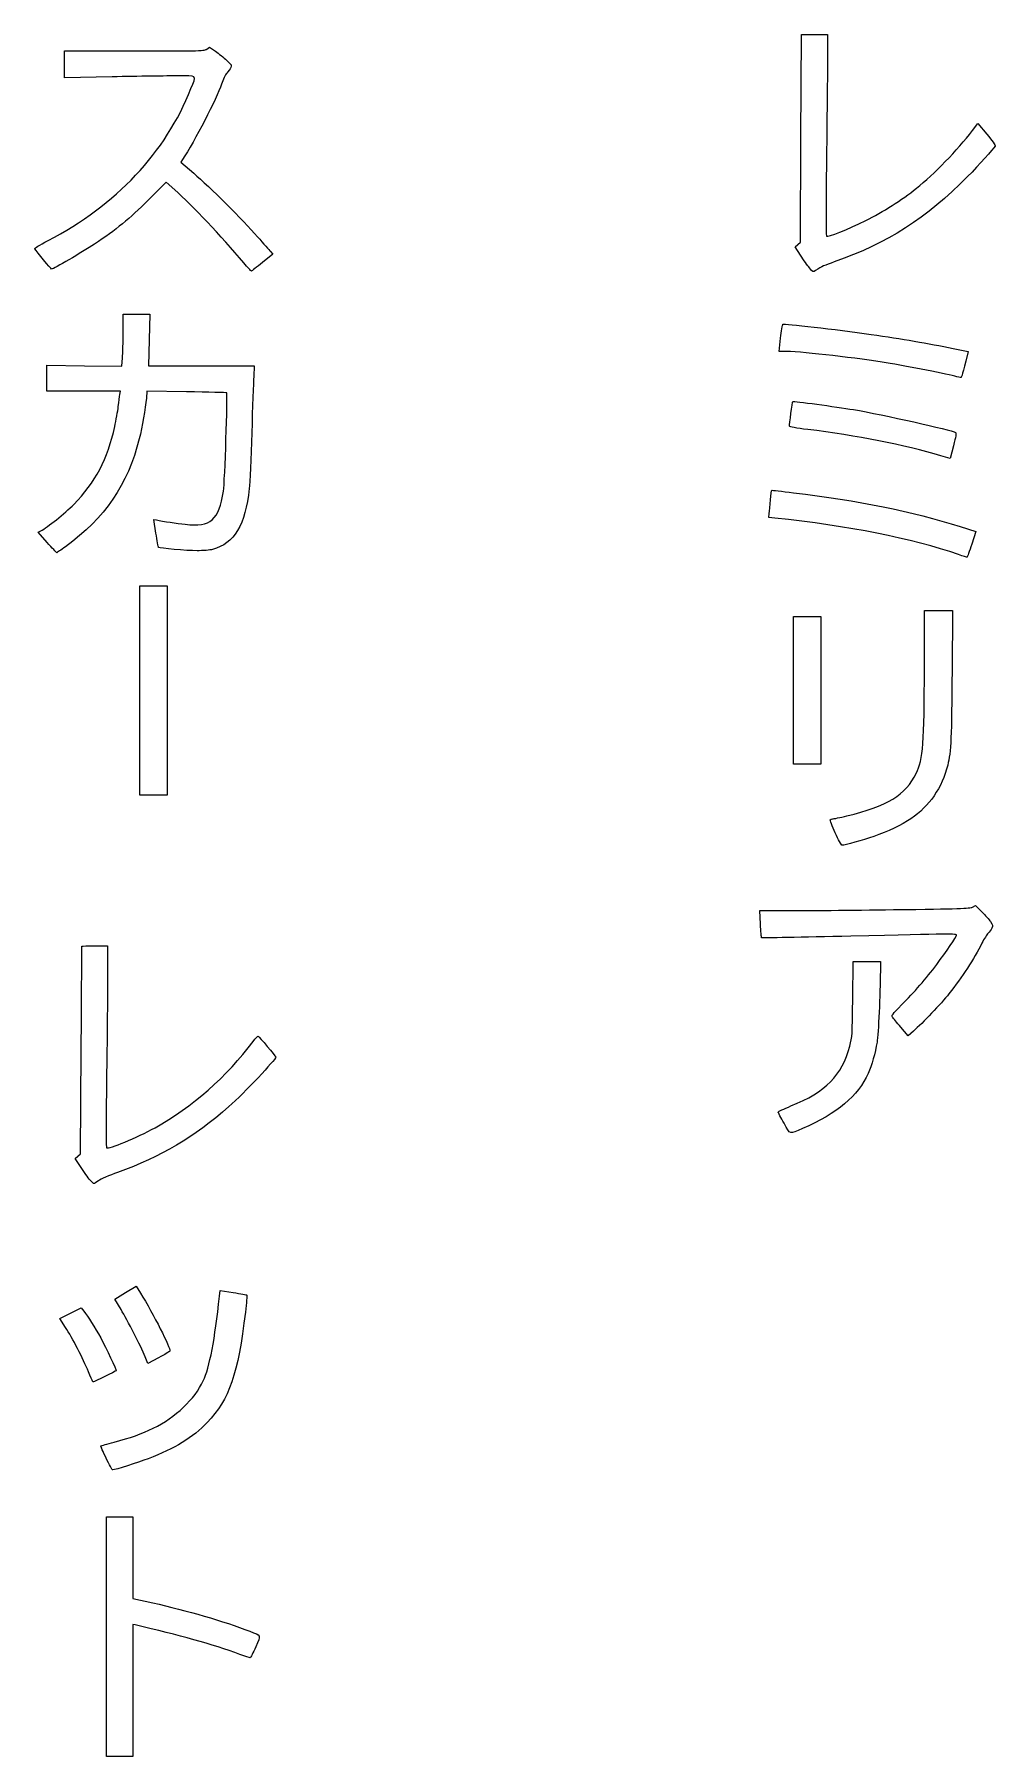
# Model space of a CAD drawing. Extents: x 0.1 to 37.7, y 0 to 67.5.
import ezdxf

# ---------------------------------------------------------------- set-up
doc = ezdxf.new("R2010")
doc.units = 0
doc.layers.add('Layer_1', color=7, linetype='CONTINUOUS')

msp = doc.modelspace()

# ---------------------------------------------------------------- linework, layer by layer
at = {"layer": 'Layer_1', "color": 7}
for points in [[(30.091957, 58.831576), (29.880666, 59.166211), (29.984879, 59.255852), (30.089096, 59.345493), (30.108343, 63.414963), (30.127591, 67.484433), (30.639474, 67.484433), (31.15136, 67.484433), (31.151078, 66.880796)], [(3.108164, 65.824676), (1.239762, 65.790281), (1.239762, 66.313797), (1.239762, 66.837314), (3.983621, 66.837314)], [(6.824137, 66.913344), (6.920793, 66.989374), (7.153732, 66.82711)], [(36.8299, 63.715362), (37.042001, 63.989704), (37.394869, 63.571391)], [(5.864793, 62.578464), (5.798236, 62.478006), (6.30723, 62.0436)], [(5.561554, 61.399641), (5.226714, 61.701269), (4.526747, 61.000169)], [(9.31763, 58.974795), (9.410047, 58.873331), (9.000195, 58.543626)], [(8.272443, 58.530112), (8.272443, 58.530112)], [(30.444233, 58.332484), (30.444233, 58.332484), (30.444199, 58.332484)], [(3.539105, 55.828116), (3.539335, 56.527569), (4.062039, 56.527569), (4.584743, 56.527569), (4.556769, 55.511925), (4.528795, 54.496281), (6.603979, 54.496281), (8.679163, 54.496281), (8.657081, 54.084275)], [(29.432556, 55.066746), (29.250622, 55.066746), (29.311534, 55.582575)], [(3.408163, 53.375238), (3.427828, 53.499799), (1.988859, 53.499799), (0.54989, 53.499799), (0.54989, 54.012208), (0.54989, 54.524617), (2.019345, 54.504955), (3.488799, 54.485293), (3.513838, 54.806978)], [(36.080431, 55.176064), (36.65946, 55.056026), (36.566956, 54.687706)], [(36.133782, 54.093754), (36.133782, 54.093754)], [(6.027021, 53.482223), (4.471294, 53.51025), (4.447209, 53.227161)], [(36.087695, 51.36372), (35.961313, 50.867707), (35.597216, 50.97604), (35.597216, 50.97604)], [(29.087622, 48.533903), (28.84436, 48.559684), (28.865527, 48.718375)], [(0.558927, 47.578159), (0.203865, 47.978294), (0.314761, 48.035641)], [(4.824435, 47.943335), (4.741153, 48.482149), (4.839697, 48.461922)], [(36.349733, 48.200044), (36.968116, 48.004352), (36.800874, 47.505718)], [(0.558927, 47.578159), (0.558927, 47.578159), (0.558927, 47.578159)], [(36.287082, 47.102454), (36.287088, 47.102454)], [(4.190879, 41.771498), (4.190879, 45.8724), (4.727446, 45.8724), (5.264013, 45.8724), (5.264013, 41.771498), (5.264013, 37.670596), (4.727446, 37.670596), (4.190879, 37.670596), (4.190879, 41.771498), (4.190879, 41.771498)], [(29.809961, 41.78672), (29.809961, 44.680348), (30.346528, 44.680348), (30.883094, 44.680348), (30.883094, 41.78672), (30.883094, 38.893092), (30.346528, 38.893092), (29.809961, 38.893092), (29.809961, 41.78672), (29.809961, 41.78672)], [(34.945333, 42.677804), (34.945615, 44.910305), (35.495858, 44.910305), (36.046101, 44.910305), (36.031115, 42.543662)], [(31.449452, 36.196907), (31.449452, 36.196907), (31.449506, 36.196907)], [(28.521564, 32.624787), (28.49521, 33.14994), (29.62208, 33.150787)], [(36.830391, 33.28769), (36.948563, 33.3488), (37.194015, 33.105708)], [(2.427874, 31.768375), (2.926115, 31.768375), (2.925398, 30.474866)], [(32.138763, 29.690999), (32.154172, 31.156977), (32.687586, 31.156977), (33.221, 31.156977), (33.219589, 30.783298)], [(34.520256, 28.432666), (34.305637, 28.246699), (34.024882, 28.580858), (34.024882, 28.580858), (34.024882, 28.580734)], [(1.914315, 23.049151), (1.659355, 23.432414), (1.76575, 23.525025), (1.872144, 23.617636), (1.895016, 27.683417)], [(29.44586, 24.818277), (29.44586, 24.818277)], [(2.267418, 22.560508), (2.267418, 22.560494)], [(3.454081, 17.522669), (3.208383, 17.929944), (3.629779, 18.181458), (4.051175, 18.432971), (4.219062, 18.163195)], [(7.314803, 18.037445), (7.339447, 18.269627), (7.855766, 18.185734)], [(1.280812, 16.818658), (1.050572, 17.173467), (1.468453, 17.383043), (1.886335, 17.592618), (1.998867, 17.449819)], [(4.928599, 15.630471), (4.508803, 15.410312), (4.400797, 15.668797), (4.400797, 15.668797), (4.400797, 15.668797)], [(2.338632, 14.710424), (2.338632, 14.710424)], [(2.870693, 11.694498), (2.870693, 11.694498), (2.870691, 11.694498)], [(2.887789, 4.697707), (2.887789, 9.392666), (3.405192, 9.392666), (3.922596, 9.392666), (3.922935, 7.792547), (3.923273, 6.192426), (4.699033, 6.023581)], [(4.008817, 5.158525), (3.922584, 5.178252), (3.922584, 2.590503), (3.922584, 0.002757), (3.40518, 0.002757), (2.887776, 0.002757), (2.887776, 4.697715), (2.887789, 4.697707)]]:
    msp.add_lwpolyline(points, dxfattribs=at)
for points in [[(3.983621, 66.837314), (6.661958, 66.837314), (6.729789, 66.839129), (6.824137, 66.913344)], [(7.153732, 66.82711), (7.281848, 66.737865), (7.4807, 66.577806), (7.595623, 66.471423)], [(31.151078, 66.880796), (31.150886, 66.548795), (31.133185, 64.778016), (31.111717, 62.94573)], [(7.595623, 66.471423), (7.792548, 66.289133), (7.801728, 66.272587), (7.755112, 66.183976)], [(7.755112, 66.183976), (7.727905, 66.132264), (7.658397, 66.035533), (7.600645, 65.96902)], [(5.666438, 65.859534), (5.287008, 65.859281), (4.135785, 65.843594), (3.108164, 65.824676)], [(6.195376, 65.361756), (6.412523, 65.91294), (6.4687, 65.860072), (5.666438, 65.859534)], [(7.392619, 65.538737), (7.20268, 64.9684), (6.337262, 63.291592), (5.864793, 62.578464)], [(7.600645, 65.96902), (7.542894, 65.902507), (7.449282, 65.70888), (7.392619, 65.538737)], [(0.597421, 59.410548), (3.259575, 60.788558), (5.211008, 62.863135), (6.195376, 65.361756)], [(34.63398, 61.454969), (35.315154, 62.000218), (36.239491, 62.951695), (36.8299, 63.715362)], [(37.394869, 63.571391), (37.603223, 63.324394), (37.736514, 63.134921), (37.720334, 63.108743)], [(31.111717, 62.94573), (31.089534, 61.051534), (31.087107, 59.599889), (31.1061, 59.580892)], [(37.720334, 63.108743), (37.638182, 62.975816), (37.097565, 62.378053), (36.638895, 61.912991)], [(6.30723, 62.0436), (6.924064, 61.517157), (8.23636, 60.211349), (8.807856, 59.555337)], [(36.638895, 61.912991), (35.025899, 60.27751), (33.489873, 59.295681), (31.415029, 58.573894)], [(32.646133, 60.188567), (33.334064, 60.532185), (34.054719, 60.991293), (34.63398, 61.454969)], [(4.526747, 61.000169), (3.779836, 60.252049), (3.26934, 59.833884), (2.408711, 59.265209)], [(8.272443, 58.530112), (7.357113, 59.610547), (6.268803, 60.762544), (5.561554, 61.399641)], [(31.1061, 59.580892), (31.158566, 59.528427), (31.948712, 59.840208), (32.646133, 60.188567)], [(0.07757, 59.082792), (0.060022, 59.112303), (0.237882, 59.22444), (0.597421, 59.410548)], [(8.807856, 59.555337), (9.037402, 59.291845), (9.2668, 59.030601), (9.31763, 58.974795)], [(0.734281, 58.290573), (0.709449, 58.290573), (0.140585, 58.976819), (0.07757, 59.082792)], [(2.408711, 59.265209), (1.920175, 58.9424), (0.800332, 58.290573), (0.734281, 58.290573)], [(30.444199, 58.332484), (30.366678, 58.422935), (30.208168, 58.647527), (30.091957, 58.831576)], [(8.565329, 58.213921), (8.551571, 58.213921), (8.419773, 58.356207), (8.272443, 58.530112)], [(9.000195, 58.543626), (8.774776, 58.362288), (8.579087, 58.213921), (8.565329, 58.213921)], [(30.682939, 58.23208), (30.586335, 58.168783), (30.583518, 58.169968), (30.444233, 58.332484)], [(31.415029, 58.573894), (31.040851, 58.443726), (30.919427, 58.387033), (30.682939, 58.23208)], [(29.311534, 55.582575), (29.345037, 55.866281), (29.384429, 56.110386), (29.399074, 56.125031)], [(29.399074, 56.125031), (29.437306, 56.163263), (31.464667, 55.933093), (32.853753, 55.732814)], [(3.513838, 54.806978), (3.527607, 54.983905), (3.538978, 55.443417), (3.539105, 55.828116)], [(32.853753, 55.732814), (34.07941, 55.556098), (35.080342, 55.383391), (36.080431, 55.176064)], [(33.297643, 54.641453), (31.999068, 54.844469), (29.979001, 55.066746), (29.432556, 55.066746)], [(36.566956, 54.687706), (36.413047, 54.074888), (36.400138, 54.03178), (36.371845, 54.036177)], [(8.657081, 54.084275), (8.644937, 53.857671), (8.609052, 52.861669), (8.577337, 51.870937)], [(36.133782, 54.093754), (35.693665, 54.205119), (34.014745, 54.529344), (33.297643, 54.641453)], [(36.371845, 54.036177), (36.356859, 54.03852), (36.249719, 54.064417), (36.133782, 54.093754)], [(3.346615, 52.905743), (3.36965, 53.095457), (3.397347, 53.30673), (3.408163, 53.375238)], [(7.59762, 53.439769), (7.589441, 53.447702), (6.882671, 53.466808), (6.027021, 53.482223)], [(7.46889, 49.590529), (7.522355, 49.925337), (7.63856, 53.400058), (7.59762, 53.439769)], [(3.210714, 52.12414), (3.262424, 52.364307), (3.32358, 52.716028), (3.346615, 52.905743)], [(4.447209, 53.227161), (4.413964, 52.836384), (4.284666, 52.0998), (4.168775, 51.640978)], [(29.656655, 52.133218), (29.656655, 52.191714), (29.774884, 53.08981), (29.783751, 53.098678)], [(29.783751, 53.098678), (29.805623, 53.120541), (31.482384, 52.898336), (32.167022, 52.782847)], [(32.167022, 52.782847), (33.31143, 52.5898), (36.009675, 51.986061), (36.169506, 51.887282)], [(1.603861, 49.070085), (2.436016, 49.911097), (2.94079, 50.870492), (3.210714, 52.12414)], [(30.375272, 52.003277), (29.920347, 52.058262), (29.656655, 52.105943), (29.656655, 52.133218)], [(35.597216, 50.97604), (34.173749, 51.399574), (32.267391, 51.774585), (30.375272, 52.003277)], [(4.168775, 51.640978), (3.710387, 49.826181), (2.83736, 48.547643), (1.280882, 47.411693)], [(8.577337, 51.870937), (8.545621, 50.880205), (8.50182, 49.897138), (8.48, 49.686344)], [(36.169506, 51.887282), (36.201995, 51.867201), (36.179807, 51.725267), (36.087695, 51.36372)], [(5.973048, 48.289988), (6.981521, 48.181304), (7.286147, 48.446158), (7.46889, 49.590529)], [(8.48, 49.686344), (8.33326, 48.268736), (7.887869, 47.52889), (7.046181, 47.304604)], [(28.912133, 49.250747), (28.926131, 49.456271), (28.948131, 49.624427), (28.961039, 49.624427)], [(28.961039, 49.624427), (28.973937, 49.624427), (29.35564, 49.58047), (29.809241, 49.526744)], [(29.809241, 49.526744), (32.358447, 49.224809), (34.455957, 48.799341), (36.349733, 48.200044)], [(0.314761, 48.035641), (0.573945, 48.16967), (1.248634, 48.711078), (1.603861, 49.070085)], [(28.865527, 48.718375), (28.877183, 48.805655), (28.898143, 49.045222), (28.912133, 49.250747)], [(4.926707, 47.38553), (4.916262, 47.395975), (4.870239, 47.646987), (4.824435, 47.943335)], [(4.839697, 48.461922), (5.11911, 48.404567), (5.632375, 48.326703), (5.973048, 48.289988)], [(36.287088, 47.102454), (34.466695, 47.730635), (31.955124, 48.230003), (29.087622, 48.533903)], [(0.935946, 47.177), (0.92387, 47.177563), (0.754212, 47.358084), (0.558927, 47.578159)], [(1.280882, 47.411693), (1.103243, 47.282049), (0.948022, 47.176437), (0.935946, 47.177)], [(6.432962, 47.253495), (6.026966, 47.253457), (4.965762, 47.346475), (4.926707, 47.38553)], [(7.046181, 47.304604), (6.940784, 47.27652), (6.664836, 47.25352), (6.432962, 47.253495)], [(36.800874, 47.505718), (36.708889, 47.231469), (36.628955, 47.003248), (36.623243, 46.99856)], [(36.623243, 46.99856), (36.617542, 46.993872), (36.466257, 47.040625), (36.287082, 47.102454)], [(34.625361, 38.530081), (34.897657, 39.098138), (34.944887, 39.710368), (34.945333, 42.677804)], [(36.031115, 42.543662), (36.014972, 39.993496), (35.985144, 39.346194), (35.861257, 38.856285)], [(31.910406, 36.862489), (33.475009, 37.234407), (34.225141, 37.695157), (34.625361, 38.530081)], [(35.861257, 38.856285), (35.635835, 37.96486), (35.138441, 37.238807), (34.421249, 36.754282)], [(31.449506, 36.196907), (31.328904, 36.463187), (31.239374, 36.695851), (31.250553, 36.713938)], [(31.250553, 36.713938), (31.261729, 36.732029), (31.305293, 36.746826), (31.347355, 36.746826)], [(31.347355, 36.746826), (31.389418, 36.746826), (31.642791, 36.798873), (31.910406, 36.862489)], [(34.421249, 36.754282), (34.067563, 36.515336), (33.482747, 36.234739), (32.969741, 36.057848)], [(31.719271, 35.712391), (31.691472, 35.712583), (31.570054, 35.930631), (31.449452, 36.196907)], [(32.969741, 36.057848), (32.532093, 35.906941), (31.825039, 35.711609), (31.719271, 35.712391)], [(29.62208, 33.150787), (30.24186, 33.151069), (32.090686, 33.168398), (33.730584, 33.189045)], [(33.730584, 33.189045), (36.335421, 33.221836), (36.727151, 33.234302), (36.830391, 33.28769)], [(37.194015, 33.105708), (37.329013, 32.972008), (37.484187, 32.79817), (37.538845, 32.719402)], [(28.563814, 32.083739), (28.555066, 32.092488), (28.536061, 32.335952), (28.521564, 32.624787)], [(37.591957, 32.464485), (37.5665, 32.40305), (37.502199, 32.312277), (37.449048, 32.262766)], [(37.538845, 32.719402), (37.627229, 32.592032), (37.633105, 32.56383), (37.591957, 32.464485)], [(1.895016, 27.683417), (1.907596, 29.919597), (1.920531, 31.75351), (1.923761, 31.758779)], [(1.923761, 31.758779), (1.926991, 31.764057), (2.153842, 31.768375), (2.427874, 31.768375)], [(32.059718, 32.149612), (30.145715, 32.104637), (28.572558, 32.074995), (28.563814, 32.083739)], [(36.210434, 32.190314), (36.210434, 32.244927), (36.048619, 32.243341), (32.059718, 32.149612)], [(35.432674, 31.044763), (35.798674, 31.528294), (36.210434, 32.134767), (36.210434, 32.190314)], [(37.204471, 31.879477), (36.891752, 31.259534), (36.424406, 30.543124), (35.909641, 29.894583)], [(37.449048, 32.262766), (37.395894, 32.213253), (37.285833, 32.040773), (37.204471, 31.879477)], [(34.053435, 29.456583), (34.542568, 29.947844), (35.00839, 30.484233), (35.432674, 31.044763)], [(2.925398, 30.474866), (2.925003, 29.763437), (2.907912, 27.992036), (2.887416, 26.538422)], [(33.219589, 30.783298), (33.216231, 29.888625), (33.142754, 28.311731), (33.089623, 27.993924)], [(35.909641, 29.894583), (35.599589, 29.503954), (34.867002, 28.733123), (34.520256, 28.432666)], [(32.021175, 27.844786), (32.121804, 28.219227), (32.123596, 28.247373), (32.138763, 29.690999)], [(33.691448, 28.977508), (33.644845, 29.032899), (33.686594, 29.088136), (34.053435, 29.456583)], [(34.024882, 28.580734), (33.870464, 28.764523), (33.720421, 28.943071), (33.691448, 28.977508)], [(4.788342, 24.644211), (6.230492, 25.443106), (7.612171, 26.656766), (8.635254, 28.023314)], [(8.635254, 28.023314), (8.726542, 28.145251), (8.813962, 28.240109), (8.82952, 28.234109)], [(8.82952, 28.234109), (8.870122, 28.218446), (9.518219, 27.449133), (9.518219, 27.416593)], [(29.714796, 25.49635), (31.097354, 26.057442), (31.707914, 26.679132), (32.021175, 27.844786)], [(33.089623, 27.993924), (33.019471, 27.57429), (32.878479, 27.078945), (32.740864, 26.768628)], [(9.518219, 27.416593), (9.518219, 27.307192), (8.293931, 26.009168), (7.682841, 25.470674)], [(2.887416, 26.538422), (2.863323, 24.829753), (2.8633, 23.882335), (2.88735, 23.858284)], [(32.740864, 26.768628), (32.355151, 25.89885), (31.524786, 25.200895), (30.174059, 24.611126)], [(7.682841, 25.470674), (6.31107, 24.261862), (5.015701, 23.496501), (3.322196, 22.894208)], [(29.215903, 25.258838), (29.215903, 25.278113), (29.440405, 25.384994), (29.714796, 25.49635)], [(29.44586, 24.818277), (29.319385, 25.041312), (29.215903, 25.239565), (29.215903, 25.258838)], [(2.88735, 23.858284), (2.95641, 23.789225), (4.09376, 24.259438), (4.788342, 24.644211)], [(30.174059, 24.611126), (29.636569, 24.376442), (29.707929, 24.356141), (29.44586, 24.818277)], [(2.267418, 22.560494), (2.213439, 22.61846), (2.054542, 22.838359), (1.914315, 23.049151)], [(2.389167, 22.455109), (2.376184, 22.455109), (2.321397, 22.50254), (2.267418, 22.560508)], [(2.565059, 22.567104), (2.481301, 22.505506), (2.40215, 22.455109), (2.389167, 22.455109)], [(3.322196, 22.894208), (2.989528, 22.775897), (2.648816, 22.628699), (2.565059, 22.567104)], [(4.219062, 18.163195), (4.714464, 17.367137), (5.407614, 15.996138), (5.366169, 15.894304)], [(6.679855, 14.724089), (6.924118, 15.249719), (7.13662, 16.358618), (7.314803, 18.037445)], [(7.855766, 18.185734), (8.139741, 18.13959), (8.379594, 18.094327), (8.388772, 18.08515)], [(8.388772, 18.08515), (8.39795, 18.075977), (8.371038, 17.77641), (8.328964, 17.419458)], [(1.998867, 17.449819), (2.162586, 17.24207), (2.427484, 16.822913), (2.658312, 16.406359)], [(4.400797, 15.668797), (4.220697, 16.099821), (3.714734, 17.090604), (3.454081, 17.522669)], [(8.328964, 17.419458), (8.042637, 14.99025), (7.701546, 14.00147), (6.837564, 13.096087)], [(2.179398, 15.084106), (1.972096, 15.58724), (1.545344, 16.411004), (1.280812, 16.818658)], [(2.658312, 16.406359), (2.864983, 16.033397), (3.285431, 15.142255), (3.263885, 15.122841)], [(5.366169, 15.894304), (5.356392, 15.870286), (5.159486, 15.751558), (4.928599, 15.630471)], [(2.338632, 14.710424), (2.32922, 14.726228), (2.257565, 14.89439), (2.179398, 15.084106)], [(3.263885, 15.122841), (3.242041, 15.10317), (2.391173, 14.681679), (2.373285, 14.681679)], [(2.373285, 14.681679), (2.363639, 14.681679), (2.348045, 14.694605), (2.338632, 14.710424)], [(4.719107, 12.868622), (5.58325, 13.288989), (6.350244, 14.014802), (6.679855, 14.724089)], [(3.180542, 12.323411), (3.812334, 12.488378), (4.273077, 12.651646), (4.719107, 12.868622)], [(6.837564, 13.096087), (6.266178, 12.497319), (5.566271, 12.068115), (4.516653, 11.672832)], [(2.870691, 11.694498), (2.74908, 11.948696), (2.658136, 12.165231), (2.668594, 12.17569)], [(2.668594, 12.17569), (2.679052, 12.186132), (2.909429, 12.252624), (3.180542, 12.323411)], [(3.13352, 11.232467), (3.110577, 11.23239), (2.992304, 11.440301), (2.870693, 11.694498)], [(4.516653, 11.672832), (4.119951, 11.523438), (3.206856, 11.232723), (3.13352, 11.232467)], [(4.699033, 6.023581), (6.016152, 5.736903), (7.484483, 5.307713), (8.502564, 4.911818)], [(8.116932, 4.007727), (7.029928, 4.401204), (5.738176, 4.763061), (4.008817, 5.158525)], [(8.502564, 4.911818), (8.963965, 4.732392), (8.944149, 4.784894), (8.733989, 4.298679)], [(8.733989, 4.298679), (8.632958, 4.064937), (8.5361, 3.873694), (8.51875, 3.873694)], [(8.51875, 3.873694), (8.501399, 3.873694), (8.320581, 3.934008), (8.116932, 4.007727)]]:
    msp.add_open_spline(points, degree=3, dxfattribs=at)

doc.saveas('drawing.dxf')
